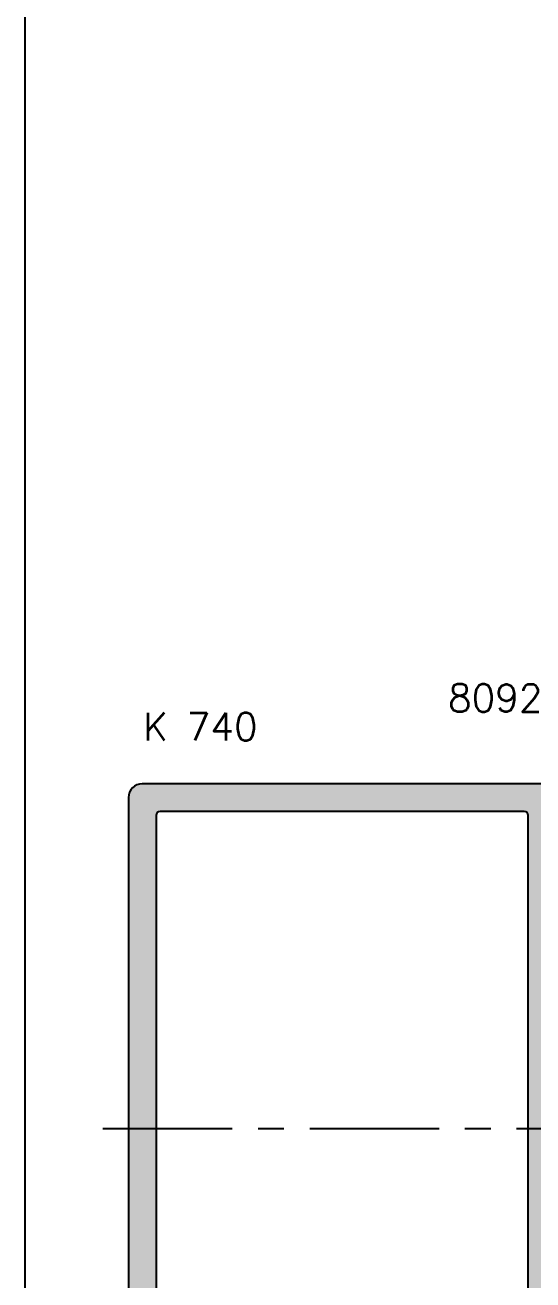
# Model space of a CAD drawing. Extents: x 0 to 4131, y -1600 to 527.
# Drawn here: x 460 to 496.8, y -262.5 to -171.5 of the extents above; entities that cross this region are included whole.
import ezdxf

# ---------------------------------------------------------------- set-up
doc = ezdxf.new("R2010")
doc.units = 0
doc.header["$LTSCALE"] = 7.5
doc.header["$MEASUREMENT"] = 0
doc.linetypes.add('CENTER', pattern=[2, 1.25, -0.25, 0.25, -0.25])
for name, color, linetype in [('ASSI', 1, 'CENTER'), ('FILL', 8, 'CONTINUOUS'), ('GROSSA', 4, 'CONTINUOUS'), ('MARCHIO', 7, 'CONTINUOUS'), ('QUOTE', 254, 'CONTINUOUS')]:
    doc.layers.add(name, color=color, linetype=linetype)
doc.styles.get("Standard").update_dxf_attribs({"font": 'romans.shx'})

msp = doc.modelspace()

# ---------------------------------------------------------------- hatches: boundary and pattern name
at = {"layer": 'FILL'}
h = msp.add_hatch(color=253, dxfattribs=at)
h.dxf.hatch_style = 1
edge = h.paths.add_edge_path(flags=16)
edge.add_arc((496.1955227899654, -228.798594915691), 0.2999999999998977, 359.9999999999674, 449.9999999999674)
edge.add_line((496.1955227899656, -228.4985949156911), (469.7955227899654, -228.4985949156912))
edge.add_arc((469.7955227899654, -228.7985949156912), 0.2999999999999972, 90.00000000000813, 180.0000000000136)
edge.add_line((469.4955227899654, -228.7985949156913), (469.4955227899653, -274.1985949156912))
edge.add_arc((469.7955227899653, -274.1985949156911), 0.3000000000000114, 180.0000000000109, 270.0000000000109)
edge.add_line((469.7955227899654, -274.4985949156911), (496.1955227899656, -274.4985949156911))
edge.add_arc((496.1955227899655, -274.1985949156913), 0.2999999999998266, 270.000000000019, 360.0000000000244)
edge.add_line((496.4955227899653, -274.1985949156912), (496.4955227899653, -228.7985949156912))
edge = h.paths.add_edge_path()
edge.add_arc((502.1955227899655, -226.798594915691), 0.2999999999998266, 359.9999999999756, 449.999999999981)
edge.add_line((502.1955227899656, -226.4985949156911), (468.4955227899654, -226.4985949156911))
edge.add_arc((468.4955227899654, -227.4985949156911), 1, 90, 180)
edge.add_line((467.4955227899654, -227.4985949156911), (467.4955227899653, -275.4985949156911))
edge.add_arc((468.4955227899653, -275.4985949156911), 1, 180, 270)
edge.add_line((468.4955227899653, -276.4985949156911), (502.1955227899656, -276.4985949156911))
edge.add_arc((502.1955227899655, -276.1985949156913), 0.2999999999998266, 270.000000000019, 360.0000000000244)
edge.add_line((502.4955227899653, -276.1985949156912), (502.4955227899653, -274.3228589844031))
edge.add_arc((502.1955227899653, -274.3228589844029), 0.3000000000000611, 359.9999999999648, 404.9999999999607)
edge.add_line((502.4076548243214, -274.110726950047), (501.8833907556096, -273.5864628813353))
edge.add_arc((501.6712587212535, -273.7985949156912), 0.3000000000001301, 44.99999999998369, 89.99999999998643)
edge.add_line((501.6712587212536, -273.4985949156911), (501.5955227899655, -273.4985949156911))
edge.add_arc((501.5955227899655, -273.7985949156911), 0.2999999999999687, 90.00000000000271, 179.9999999999973)
edge.add_line((501.2955227899655, -273.7985949156911), (501.2955227899655, -274.6985949156912))
edge.add_arc((500.9955227899654, -274.6985949156911), 0.3000000000000398, 269.9999999999729, 359.99999999998374, ccw=False)
edge.add_line((500.9955227899653, -274.9985949156911), (498.7955227899655, -274.9985949156912))
edge.add_arc((498.7955227899654, -274.6985949156912), 0.3000000000000824, 180.0000000000027, 270.000000000019, ccw=False)
edge.add_line((498.4955227899653, -274.6985949156912), (498.4955227899653, -271.0470205219295))
edge.add_line((498.4955227899653, -271.0470205219295), (498.1955227899656, -270.7485949156911))
edge.add_line((498.1955227899656, -270.7485949156911), (498.4955227899653, -270.4501693094528))
edge.add_line((498.4955227899653, -270.4501693094528), (498.4955227899653, -266.7985949156912))
edge.add_arc((498.7955227899654, -266.7985949156912), 0.3000000000000966, 89.99999999998369, 179.9999999999946, ccw=False)
edge.add_line((498.7955227899655, -266.4985949156911), (500.9955227899655, -266.4985949156911))
edge.add_arc((500.9955227899654, -266.7985949156912), 0.3000000000000824, -1.8985701899509877e-11, 89.99999999997561, ccw=False)
edge.add_line((501.2955227899655, -266.7985949156913), (501.2955227899655, -267.6985949156912))
edge.add_arc((501.5955227899655, -267.698594915691), 0.300000000000054, 180.000000000019, 270.0000000000244)
edge.add_line((501.5955227899657, -267.9985949156911), (501.6712587212536, -267.9985949156911))
edge.add_arc((501.6712587212537, -267.6985949156913), 0.299999999999784, 269.9999999999864, 314.9999999999828)
edge.add_line((501.8833907556094, -267.9107269500472), (502.4076548243214, -267.3864628813352))
edge.add_arc((502.1955227899655, -267.1743308469794), 0.2999999999997783, 315.0000000000163, 360.0000000000136)
edge.add_line((502.4955227899653, -267.1743308469794), (502.4955227899653, -263.7985949156911))
edge.add_arc((502.1955227899654, -263.798594915691), 0.2999999999998977, 359.9999999999891, 450.0000000000109)
edge.add_line((502.1955227899654, -263.4985949156911), (501.5955227899657, -263.4985949156912))
edge.add_arc((501.5955227899656, -263.7985949156914), 0.3000000000001393, 89.99999999999186, 179.9999999999864)
edge.add_line((501.2955227899655, -263.7985949156913), (501.2955227899655, -264.6985949156912))
edge.add_arc((500.9955227899656, -264.6985949156912), 0.2999999999998835, -89.99999999997021, 1.3585577107733116e-11, ccw=False)
edge.add_line((500.9955227899658, -264.9985949156911), (498.7955227899655, -264.9985949156913))
edge.add_arc((498.7955227899654, -264.6985949156912), 0.3000000000001677, 179.9999999999973, 270.00000000000273, ccw=False)
edge.add_line((498.4955227899653, -264.6985949156912), (498.4955227899653, -257.2985949156911))
edge.add_arc((498.7955227899654, -257.2985949156911), 0.3000000000000966, 89.99999999998369, 179.9999999999946, ccw=False)
edge.add_line((498.7955227899655, -256.998594915691), (500.9955227899655, -256.9985949156911))
edge.add_arc((500.9955227899654, -256.6985949156911), 0.3000000000000398, 270.0000000000163, 360.0000000000055)
edge.add_arc((501.5955227899655, -256.6985949156912), 0.3000000000000611, 89.99999999997698, 179.9999999999824, ccw=False)
edge.add_line((501.5955227899657, -256.3985949156911), (504.3921471169914, -256.3985949156911))
edge.add_arc((504.3921471169915, -256.6985949156912), 0.300000000000054, 1.7678303265711293e-11, 90.00000000002439, ccw=False)
edge.add_arc((504.9921471169914, -256.6985949156912), 0.2999999999998977, 179.9999999999674, 269.9999999999674)
edge.add_line((504.9921471169913, -256.9985949156911), (507.7921471169915, -256.9985949156911))
edge.add_arc((507.7921471169915, -256.698594915691), 0.3000000000001108, 269.9999999999864, 359.9999999999918)
edge.add_arc((508.3921471169915, -256.6985949156909), 0.2999999999998408, 90.00000000002171, 180.0000000000231, ccw=False)
edge.add_line((508.3921471169914, -256.3985949156911), (511.1921471169916, -256.3985949156911))
edge.add_arc((511.1921471169915, -256.698594915691), 0.2999999999999829, -1.7678303265711293e-11, 89.99999999999318, ccw=False)
edge.add_arc((511.7921471169915, -256.6985949156912), 0.2999999999999545, 180, 270)
edge.add_line((511.7921471169915, -256.9985949156911), (516.1955227899656, -256.9985949156911))
edge.add_arc((516.1955227899655, -256.6985949156913), 0.2999999999998266, 270.000000000019, 360.0000000000244)
edge.add_line((516.4955227899653, -256.6985949156912), (516.4955227899653, -255.5228589844031))
edge.add_arc((516.1955227899653, -255.5228589844029), 0.300000000000054, 359.9999999999648, 404.9999999999616)
edge.add_line((516.4076548243214, -255.3107269500471), (515.8833907556094, -254.7864628813353))
edge.add_arc((515.6712587212534, -254.9985949156911), 0.2999999999998989, 44.9999999999645, 89.99999999996065)
edge.add_line((515.6712587212536, -254.6985949156912), (515.5955227899657, -254.6985949156912))
edge.add_arc((515.5955227899656, -254.9985949156912), 0.300000000000054, 89.99999999997557, 179.999999999981)
edge.add_line((515.2955227899655, -254.9985949156911), (515.2955227899655, -255.4985949156911))
edge.add_arc((514.9955227899652, -255.4985949156911), 0.3000000000002103, 270.0000000000054, 359.99999999999454, ccw=False)
edge.add_line((514.9955227899653, -255.7985949156913), (513.9966334898585, -255.7985949156911))
edge.add_arc((513.9966334898584, -255.4985949156912), 0.299999999999855, 210.0000000000137, 270.00000000000944, ccw=False)
edge.add_line((513.7368258687233, -255.6485949156912), (512.5243903034251, -253.5485949156913))
edge.add_arc((512.2645826822898, -253.6985949156912), 0.2999999999999552, 29.99999999997486, 89.99999999997422)
edge.add_line((512.2645826822899, -253.3985949156912), (500.3955227899654, -253.3985949156912))
edge.add_arc((500.3955227899654, -251.4985949156912), 1.899999999999977, 90, 270, ccw=False)
edge.add_line((500.3955227899654, -249.5985949156913), (512.2645826822899, -249.5985949156913))
edge.add_arc((512.2645826822898, -249.2985949156913), 0.2999999999999687, 270.0000000000271, 330.0000000000234)
edge.add_line((512.5243903034251, -249.4485949156912), (513.7368258687233, -247.3485949156913))
edge.add_arc((513.9966334898587, -247.4985949156913), 0.3000000000001725, 90.00000000000682, 150.0000000000021, ccw=False)
edge.add_line((513.9966334898587, -247.1985949156912), (514.9955227899653, -247.1985949156912))
edge.add_arc((514.9955227899654, -247.4985949156912), 0.300000000000054, 1.887201506178826e-11, 90.00000000002439, ccw=False)
edge.add_line((515.2955227899655, -247.4985949156911), (515.2955227899655, -247.9985949156911))
edge.add_arc((515.5955227899656, -247.9985949156912), 0.3000000000000824, 179.999999999981, 269.9999999999756)
edge.add_line((515.5955227899655, -248.2985949156913), (515.6712587212536, -248.2985949156913))
edge.add_arc((515.6712587212534, -247.9985949156914), 0.2999999999998977, 270.0000000000393, 315.0000000000355)
edge.add_line((515.8833907556094, -248.2107269500472), (516.4076548243214, -247.6864628813352))
edge.add_arc((516.1955227899655, -247.4743308469794), 0.2999999999998035, 315.0000000000172, 360.0000000000109)
edge.add_line((516.4955227899653, -247.4743308469793), (516.4955227899655, -246.2985949156911))
edge.add_arc((516.1955227899657, -246.2985949156911), 0.299999999999784, 1.085629331273662e-11, 90.00000000003257)
edge.add_line((516.1955227899656, -245.9985949156913), (511.7921471169915, -245.9985949156915))
edge.add_arc((511.7921471169915, -246.2985949156914), 0.2999999999999545, 90, 180)
edge.add_arc((511.1921471169915, -246.2985949156914), 0.2999999999999829, 270.0000000000054, 359.99999999999454, ccw=False)
edge.add_line((511.1921471169916, -246.5985949156914), (508.3921471169914, -246.5985949156915))
edge.add_arc((508.3921471169916, -246.2985949156915), 0.2999999999999545, 179.9999999999566, 269.9999999999566, ccw=False)
edge.add_arc((507.7921471169916, -246.2985949156914), 0.3000000000000398, 1.628443996909105e-11, 90.00000000002714)
edge.add_line((507.7921471169915, -245.9985949156913), (504.9921471169913, -245.9985949156915))
edge.add_arc((504.9921471169914, -246.2985949156913), 0.2999999999998266, 90.00000000001899, 180.0000000000244)
edge.add_arc((504.3921471169915, -246.2985949156913), 0.3000000000000682, 269.9999999999783, 359.9999999999783, ccw=False)
edge.add_line((504.3921471169914, -246.5985949156914), (501.5955227899657, -246.5985949156915))
edge.add_arc((501.5955227899657, -246.2985949156913), 0.3000000000001961, 180.0000000000027, 269.99999999999727, ccw=False)
edge.add_arc((500.9955227899655, -246.2985949156913), 0.2999999999999403, 359.9999999999973, 450.0000000000027)
edge.add_line((500.9955227899655, -245.9985949156913), (498.7955227899655, -245.9985949156913))
edge.add_arc((498.7955227899654, -245.6985949156912), 0.3000000000001535, 180.0000000000163, 270.0000000000054, ccw=False)
edge.add_line((498.4955227899653, -245.6985949156913), (498.4955227899653, -238.2985949156908))
edge.add_arc((498.7955227899653, -238.2985949156909), 0.3000000000000256, 89.99999999997021, 179.9999999999864, ccw=False)
edge.add_line((498.7955227899655, -237.9985949156909), (500.9955227899653, -237.998594915691))
edge.add_arc((500.9955227899654, -238.2985949156911), 0.3000000000001108, 8.185452315956354e-12, 90.00000000001359, ccw=False)
edge.add_line((501.2955227899655, -238.2985949156911), (501.2955227899655, -239.1985949156912))
edge.add_arc((501.5955227899654, -239.1985949156912), 0.2999999999999403, 179.9999999999973, 270.0000000000027)
edge.add_line((501.5955227899655, -239.4985949156911), (502.1955227899656, -239.4985949156911))
edge.add_arc((502.1955227899655, -239.1985949156913), 0.2999999999998266, 270.000000000019, 360.0000000000244)
edge.add_line((502.4955227899653, -239.1985949156912), (502.4955227899653, -235.8228589844028))
edge.add_arc((502.1955227899653, -235.8228589844026), 0.2999999999999901, 359.9999999999592, 404.9999999999664)
edge.add_line((502.4076548243214, -235.6107269500468), (501.8833907556096, -235.0864628813353))
edge.add_arc((501.6712587212535, -235.2985949156913), 0.3000000000001702, 44.9999999999856, 89.99999999998236)
edge.add_line((501.6712587212536, -234.9985949156911), (501.5955227899657, -234.9985949156911))
edge.add_arc((501.5955227899655, -235.2985949156912), 0.3000000000000398, 89.99999999997286, 179.9999999999837)
edge.add_line((501.2955227899655, -235.2985949156911), (501.2955227899655, -236.1985949156912))
edge.add_arc((500.9955227899655, -236.1985949156912), 0.2999999999999687, 270.00000000000273, 359.9999999999973, ccw=False)
edge.add_line((500.9955227899655, -236.4985949156911), (498.7955227899655, -236.4985949156911))
edge.add_arc((498.7955227899654, -236.198594915691), 0.3000000000000682, 180.0000000000217, 270.00000000002166, ccw=False)
edge.add_line((498.4955227899653, -236.1985949156912), (498.4955227899653, -232.5470205219295))
edge.add_line((498.4955227899653, -232.5470205219295), (498.1955227899656, -232.2485949156911))
edge.add_line((498.1955227899656, -232.2485949156911), (498.4955227899653, -231.9501693094527))
edge.add_line((498.4955227899653, -231.9501693094527), (498.4955227899653, -228.2985949156912))
edge.add_arc((498.7955227899653, -228.2985949156913), 0.3000000000000398, 89.99999999997289, 179.9999999999837, ccw=False)
edge.add_line((498.7955227899655, -227.9985949156912), (500.9955227899655, -227.9985949156911))
edge.add_arc((500.9955227899655, -228.2985949156911), 0.2999999999999403, -2.6716406864579767e-12, 90.00000000000279, ccw=False)
edge.add_line((501.2955227899655, -228.2985949156911), (501.2955227899655, -229.1985949156912))
edge.add_arc((501.5955227899655, -229.1985949156911), 0.3000000000000398, 180.0000000000163, 270.0000000000271)
edge.add_line((501.5955227899657, -229.4985949156911), (501.6712587212536, -229.4985949156911))
edge.add_arc((501.6712587212535, -229.198594915691), 0.3000000000001251, 270.0000000000135, 315.0000000000172)
edge.add_line((501.8833907556096, -229.410726950047), (502.4076548243214, -228.8864628813352))
edge.add_arc((502.1955227899653, -228.6743308469793), 0.3000000000000597, 315.0000000000393, 360.0000000000352)
edge.add_line((502.4955227899653, -228.6743308469792), (502.4955227899653, -226.7985949156911))

# ---------------------------------------------------------------- linework, layer by layer
at = {"layer": 'ASSI'}
msp.add_line((465.6459269466004, -251.4985949156913), (557.0292842761237, -251.4985949156913), dxfattribs=at)
at = {"layer": 'GROSSA'}
msp.add_lwpolyline([(502.1955227899656, -226.4985949156911), (468.4955227899654, -226.4985949156911, 0.414213562373095), (467.4955227899654, -227.4985949156911), (467.4955227899653, -275.4985949156911, 0.414213562373095)], format="xyb", dxfattribs=at)
msp.add_lwpolyline([(496.4955227899653, -228.7985949156912, 0.414213562373095), (496.1955227899656, -228.4985949156911), (469.7955227899654, -228.4985949156912, 0.4142135623731226), (469.4955227899654, -228.7985949156913), (469.4955227899653, -274.1985949156912, 0.414213562373095), (469.7955227899654, -274.4985949156911), (496.1955227899656, -274.4985949156911, 0.4142135623731228), (496.4955227899653, -274.1985949156912)], format="xyb", close=True, dxfattribs=at)
at = {"layer": 'MARCHIO'}
msp.add_lwpolyline([(459.9999999999999, -320), (459.9999999999999, -23), (670, -23), (670, -320)], close=True, dxfattribs=at)

# ---------------------------------------------------------------- texts
at = {"layer": 'QUOTE', "color": 2}
for s, p in [('809201', (490.6675196924061, -221.2780513389468)), ('K 740', (468.5488264198891, -223.3636937733138))]:
    msp.add_text(s, height=2, dxfattribs=at).set_placement(p)

doc.saveas('drawing.dxf')
